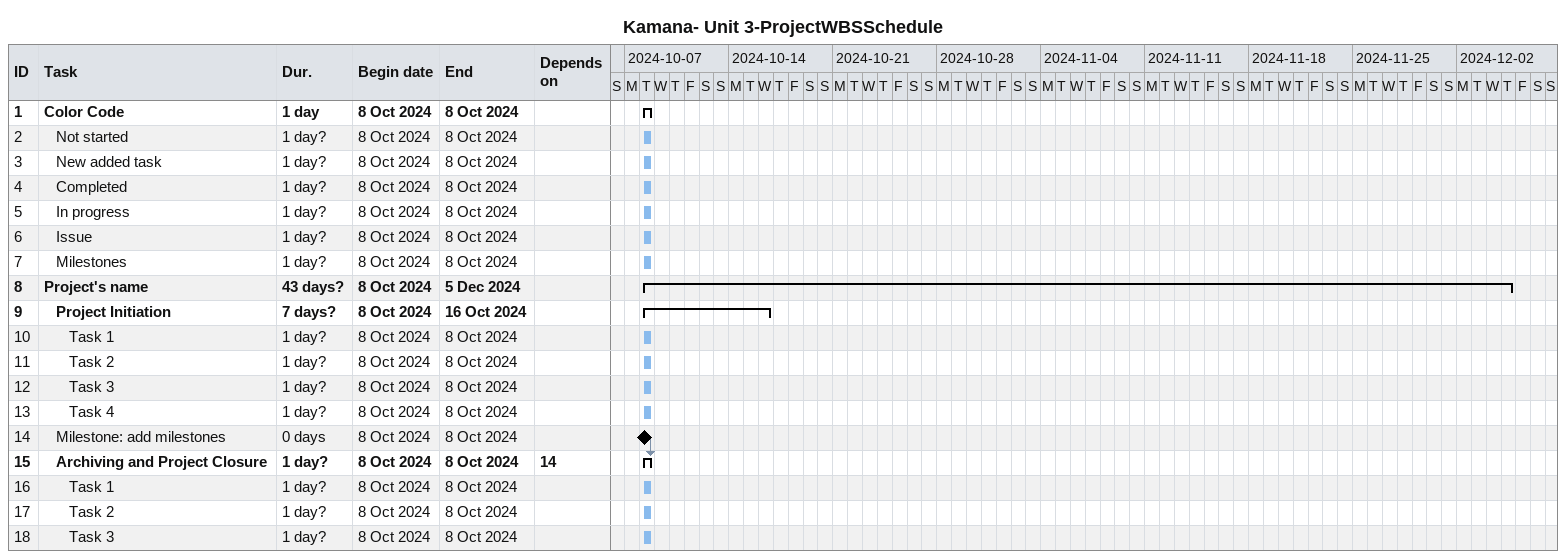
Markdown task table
Kamana- Unit 3-ProjectWBSSchedule

| ID | Level | Task | Duration | Start | Finish | Predecessors |
|---|---|---|---|---|---|---|
| 1 | 1 | **Color Code** | 1d | 2024-10-08 | 2024-10-08 |  |
| 2 | 2 | Not started | 1d? | 2024-10-08 | 2024-10-08 |  |
| 3 | 2 | New added task | 1d? | 2024-10-08 | 2024-10-08 |  |
| 4 | 2 | Completed | 1d? | 2024-10-08 | 2024-10-08 |  |
| 5 | 2 | In progress | 1d? | 2024-10-08 | 2024-10-08 |  |
| 6 | 2 | Issue | 1d? | 2024-10-08 | 2024-10-08 |  |
| 7 | 2 | Milestones | 1d? | 2024-10-08 | 2024-10-08 |  |
| 8 | 1 | **Project's name** | 43d? | 2024-10-08 | 2024-12-05 |  |
| 9 | 2 | **Project Initiation** | 7d? | 2024-10-08 | 2024-10-16 |  |
| 10 | 3 | Task 1 | 1d? | 2024-10-08 | 2024-10-08 |  |
| 11 | 3 | Task 2 | 1d? | 2024-10-08 | 2024-10-08 |  |
| 12 | 3 | Task 3 | 1d? | 2024-10-08 | 2024-10-08 |  |
| 13 | 3 | Task 4 | 1d? | 2024-10-08 | 2024-10-08 |  |
| 14 | 2 | Milestone: add milestones | 0d | 2024-10-08 | 2024-10-08 |  |
| 15 | 2 | **Archiving and Project Closure** | 1d? | 2024-10-08 | 2024-10-08 | 14 |
| 16 | 3 | Task 1 | 1d? | 2024-10-08 | 2024-10-08 |  |
| 17 | 3 | Task 2 | 1d? | 2024-10-08 | 2024-10-08 |  |
| 18 | 3 | Task 3 | 1d? | 2024-10-08 | 2024-10-08 |  |
